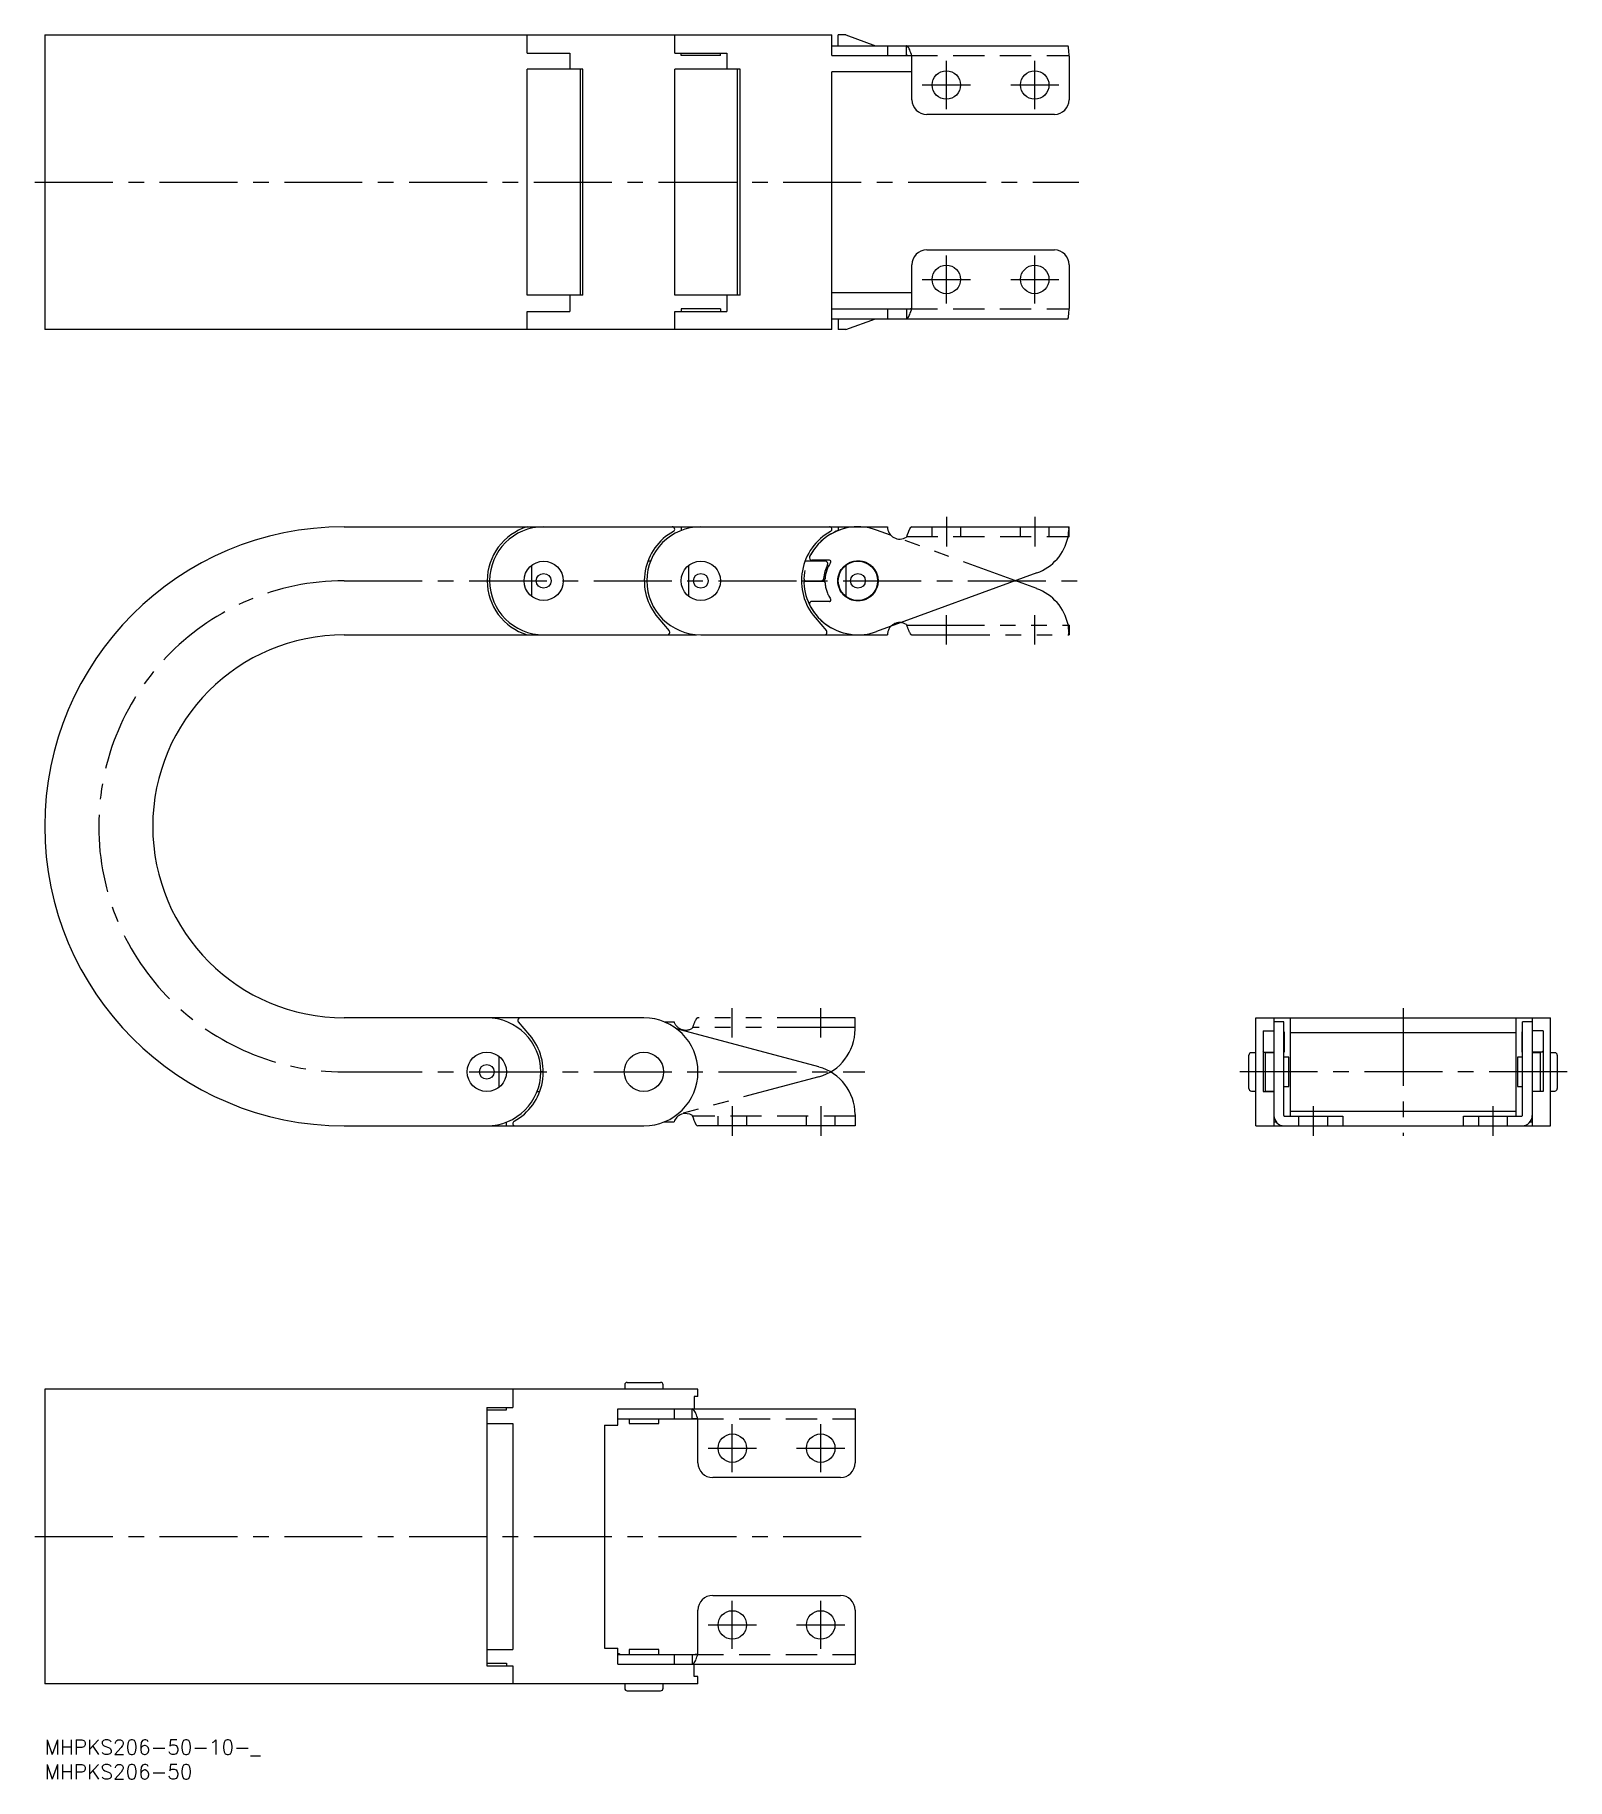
# Model space of a CAD drawing. Extents: x -2 to 310, y -8 to 347.
import ezdxf

# ---------------------------------------------------------------- set-up
doc = ezdxf.new("R2010")
doc.units = 0
doc.header["$LTSCALE"] = 0.5
for name, pattern in [('CENTER', [50.8, 31.75, -6.35, 6.35, -6.35]), ('DASHED', [19.05, 12.7, -6.35]), ('PHANTOM', [63.5, 31.75, -6.35, 6.35, -6.35, 6.35, -6.35])]:
    doc.linetypes.add(name, pattern=pattern)
for name, color, linetype in [('MSM_CENTER', 1, 'CENTER'), ('MSM_CONTINUOUS', 7, 'CONTINUOUS'), ('MSM_DASHED', 4, 'DASHED'), ('MSM_IMAGINARY', 6, 'PHANTOM'), ('MSM_PART_NUMBER', 7, 'CONTINUOUS')]:
    doc.layers.add(name, color=color, linetype=linetype)
doc.styles.get("Standard").update_dxf_attribs({"font": 'txt.shx', "height": 3, "bigfont": 'bigfont.shx'})

# ---------------------------------------------------------------- blocks, each defined once
blk = doc.blocks.new('*U2')
at = {"layer": 'MSM_PART_NUMBER'}
blk.add_text('MHPKS206-50', height=3, dxfattribs=at).set_placement((0, -8))

msp = doc.modelspace()

# ---------------------------------------------------------------- linework, layer by layer
at = {"layer": 'MSM_CENTER'}
for p, q in [((183.6, 332.1), (183.6, 341.9)), ((201.6, 332.1), (201.6, 341.9)), ((178.7, 337), (188.5, 337)), ((196.7, 337), (206.5, 337)), ((-2, 317.2), (210.6, 317.2)), ((183.6, 292.5), (183.6, 302.3)), ((201.6, 292.5), (201.6, 302.3)), ((178.7, 297.4), (188.5, 297.4)), ((196.7, 297.4), (206.5, 297.4)), ((183.6, 249.03), (183.6, 243.03)), ((201.6, 249.03), (201.6, 243.03)), ((61, 236.03), (210.6, 236.03)), ((276.61, 149.03), (276.61, 123.03)), ((61, 136.03), (167.02, 136.03)), ((310.01, 136.03), (243.21, 136.03)), ((140.02, 129.03), (140.02, 123.03)), ((158.02, 129.03), (158.02, 123.03)), ((258.31, 129.03), (258.31, 123.03)), ((294.91, 129.03), (294.91, 123.03)), ((140.02, 54.5), (140.02, 64.3)), ((158.02, 54.5), (158.02, 64.3)), ((135.12, 59.4), (144.92, 59.4)), ((153.12, 59.4), (162.92, 59.4)), ((-2, 41.4), (167.02, 41.4)), ((140.02, 18.5), (140.02, 28.3)), ((158.02, 18.5), (158.02, 28.3)), ((135.12, 23.4), (144.92, 23.4)), ((153.12, 23.4), (162.92, 23.4))]:
    msp.add_line(p, q, dxfattribs=at)
msp.add_arc((61, 186.03), 50, 90, 270, dxfattribs=at)
at = {"layer": 'MSM_CONTINUOUS'}
for p, q in [((0, 347.2), (0, 287.2)), ((0, 347.2), (160.29, 347.2)), ((98.25, 343.5), (98.25, 347.2)), ((128.29, 343.5), (128.29, 347.2)), ((160.29, 343), (160.29, 347.2)), ((160.29, 345), (208.38, 345)), ((163.1, 347.2), (161.6, 347.2)), ((161.6, 345), (161.6, 347.2)), ((163.1, 347.2), (169.14, 345)), ((171.6, 345), (171.6, 343)), ((175.46, 343), (175.46, 345)), ((98.25, 343.5), (106.91, 343.5)), ((106.91, 343.5), (106.91, 340.2)), ((128.29, 343.5), (138.91, 343.5)), ((129.6, 343), (129.6, 343.5)), ((137.6, 343), (129.6, 343)), ((137.6, 343), (137.6, 343.5)), ((138.91, 343.5), (138.91, 340.2)), ((160.29, 343), (175.46, 343)), ((176.6, 334), (176.6, 342.9)), ((208.6, 342.9), (208.6, 334)), ((98.25, 294.2), (98.25, 340.2)), ((109.6, 340.2), (98.25, 340.2)), ((109.1, 294.2), (109.1, 340.2)), ((109.6, 294.2), (109.6, 340.2)), ((128.29, 294.2), (128.29, 340.2)), ((141.6, 340.2), (128.29, 340.2)), ((141.1, 294.2), (141.1, 340.2)), ((141.6, 294.2), (141.6, 340.2)), ((176.6, 339.7), (160.29, 339.7)), ((160.29, 287.2), (160.29, 339.7)), ((205.6, 331), (179.6, 331)), ((179.6, 303.4), (205.6, 303.4)), ((176.6, 291.5), (176.6, 300.4)), ((208.6, 300.4), (208.6, 291.5)), ((109.6, 294.2), (98.25, 294.2)), ((106.91, 294.2), (106.91, 290.9)), ((141.6, 294.2), (128.29, 294.2)), ((137.6, 291.4), (129.6, 291.4)), ((129.6, 291.4), (129.6, 290.9)), ((137.6, 291.4), (137.6, 290.9)), ((138.91, 294.2), (138.91, 290.9)), ((176.6, 294.7), (160.29, 294.7)), ((160.29, 291.4), (175.46, 291.4)), ((171.6, 291.4), (171.6, 289.4)), ((175.46, 291.4), (175.46, 289.4)), ((98.25, 290.9), (106.91, 290.9)), ((98.25, 287.2), (98.25, 290.9)), ((128.29, 290.9), (138.91, 290.9)), ((128.29, 287.2), (128.29, 290.9)), ((160.29, 289.4), (208.38, 289.4)), ((161.6, 289.4), (161.6, 287.2)), ((163.1, 287.2), (169.14, 289.4)), ((160.29, 287.2), (0, 287.2)), ((163.1, 287.2), (161.6, 287.2)), ((61, 247.03), (171.6, 247.03)), ((129.6, 247.03), (129.6, 246.27)), ((161.6, 247.03), (161.6, 246.27)), ((176.6, 247.03), (208.6, 247.03)), ((208.6, 245.03), (208.6, 247.03)), ((99.1, 239.15), (99.1, 232.9)), ((123.35, 240.03), (122.82, 240.03)), ((131.1, 239.15), (131.1, 232.9)), ((158.97, 240.03), (154.82, 240.03)), ((159.79, 240.23), (156.21, 240.23)), ((163.1, 239.15), (163.1, 232.9)), ((164.7, 240.03), (166.5, 240.03)), ((122.1, 236.03), (122.6, 236.03)), ((154.1, 236.03), (158.12, 236.03)), ((158.42, 236.13), (158.61, 236.13)), ((202.03, 237.63), (169.38, 225.7)), ((124.86, 228.56), (127.17, 225.85)), ((156.86, 228.56), (159.17, 225.85)), ((61, 225.03), (132.73, 225.03)), ((132.74, 225.06), (132.73, 225.03)), ((133.6, 225.03), (165.6, 225.03)), ((164.74, 225.06), (164.73, 225.03)), ((122.02, 147.03), (61, 147.03)), ((90.88, 146.99), (90.88, 147.03)), ((98.76, 143.5), (96.45, 146.2)), ((246.61, 125.03), (246.61, 147.03)), ((246.61, 147.03), (306.61, 147.03)), ((250.31, 147.03), (250.31, 125.03)), ((252.31, 146.23), (250.31, 146.23)), ((252.31, 127.13), (252.31, 146.23)), ((253.61, 147.03), (253.61, 127.03)), ((299.61, 127.03), (299.61, 147.03)), ((300.91, 127.13), (300.91, 146.23)), ((302.91, 146.23), (300.91, 146.23)), ((302.91, 147.03), (302.91, 125.03)), ((306.61, 125.03), (306.61, 147.03)), ((157.61, 137.02), (128.64, 144.81)), ((248.11, 144.39), (248.11, 132.03)), ((248.11, 144.39), (250.31, 144.39)), ((252.41, 144.18), (252.31, 144.18)), ((252.41, 144.18), (252.41, 140.03)), ((253.61, 144.03), (299.61, 144.03)), ((300.81, 144.18), (300.81, 140.03)), ((300.81, 144.18), (300.91, 144.18)), ((305.11, 144.39), (302.91, 144.39)), ((305.11, 144.39), (305.11, 132.03)), ((92.52, 132.9), (92.52, 139.15)), ((245.21, 132.63), (245.21, 139.43)), ((246.61, 139.93), (245.71, 139.93)), ((248.24, 140.03), (248.11, 140.21)), ((248.24, 140.03), (250.31, 140.03)), ((248.61, 132.03), (248.61, 140.03)), ((250.31, 139.93), (248.61, 139.93)), ((252.41, 140.98), (252.31, 140.98)), ((252.41, 140.03), (252.31, 140.03)), ((253.31, 139.03), (252.31, 139.03)), ((253.31, 133.03), (253.31, 139.03)), ((299.91, 139.03), (299.91, 133.03)), ((300.91, 139.03), (299.91, 139.03)), ((300.81, 140.98), (300.91, 140.98)), ((300.81, 140.03), (300.91, 140.03)), ((304.97, 140.03), (302.91, 140.03)), ((304.61, 139.93), (302.91, 139.93)), ((304.61, 132.03), (304.61, 140.03)), ((304.97, 140.03), (305.11, 140.21)), ((307.51, 139.93), (306.61, 139.93)), ((308.01, 139.43), (308.01, 132.63)), ((101.52, 136.03), (101.02, 136.03)), ((100.26, 132.03), (100.8, 132.03)), ((245.71, 132.13), (246.61, 132.13)), ((248.11, 132.03), (250.31, 132.03)), ((248.61, 132.13), (250.31, 132.13)), ((252.31, 133.03), (253.31, 133.03)), ((299.91, 133.03), (300.91, 133.03)), ((302.91, 132.13), (304.61, 132.13)), ((305.11, 132.03), (302.91, 132.03)), ((306.61, 132.13), (307.51, 132.13)), ((253.61, 128.03), (299.61, 128.03)), ((61, 125.03), (122.02, 125.03)), ((94.02, 125.03), (94.02, 125.78)), ((126.13, 125.83), (128.15, 125.83)), ((165.02, 125.03), (133.02, 125.03)), ((165.02, 127.36), (165.02, 125.03)), ((246.61, 125.03), (306.61, 125.03)), ((250.31, 125.83), (250.76, 125.83)), ((252.41, 127.03), (264.31, 127.03)), ((264.31, 127.03), (264.31, 125.03)), ((288.91, 127.03), (300.81, 127.03)), ((288.91, 125.03), (288.91, 127.03)), ((302.45, 125.83), (302.91, 125.83)), ((0, 71.4), (0, 11.4)), ((133.02, 71.4), (0, 71.4)), ((95.33, 71.4), (95.33, 67.7)), ((118.12, 72.3), (118.12, 71.4)), ((118.62, 72.8), (125.42, 72.8)), ((125.92, 71.4), (125.92, 72.3)), ((133.02, 69.9), (133.02, 71.4)), ((90.02, 67.7), (95.33, 67.7)), ((90.02, 67.7), (90.02, 67.2)), ((94.02, 67.2), (94.02, 67.7)), ((132.26, 69.9), (132.26, 67.4)), ((133.02, 69.9), (132.26, 69.9)), ((90.01, 67.2), (94.02, 67.2)), ((90.01, 67.2), (90.01, 64.4)), ((90.01, 64.4), (95.33, 64.4)), ((90.02, 64.4), (90.02, 18.4)), ((95.33, 64.4), (95.33, 18.4)), ((114.02, 64.1), (114.02, 18.7)), ((114.02, 64.1), (116.71, 64.1)), ((116.71, 67.4), (165.02, 67.4)), ((116.71, 64.1), (116.71, 67.4)), ((116.71, 65.4), (131.87, 65.4)), ((117.07, 65.3), (116.71, 65.3)), ((117.07, 65.3), (117.07, 65.4)), ((119.02, 65.4), (119.02, 64.4)), ((119.02, 64.4), (125.02, 64.4)), ((125.02, 64.4), (125.02, 65.4)), ((128.15, 67.4), (128.15, 65.4)), ((131.87, 65.4), (131.87, 67.4)), ((133.02, 56.4), (133.02, 65.3)), ((165.02, 67.4), (165.02, 56.4)), ((162.02, 53.4), (136.02, 53.4)), ((136.02, 29.4), (162.02, 29.4)), ((133.02, 17.5), (133.02, 26.4)), ((165.02, 26.4), (165.02, 15.4)), ((90.01, 18.4), (95.33, 18.4)), ((90.01, 18.4), (90.01, 15.6)), ((114.02, 18.7), (116.71, 18.7)), ((116.71, 15.4), (116.71, 18.7)), ((125.02, 18.4), (119.02, 18.4)), ((119.02, 18.4), (119.02, 17.4)), ((125.02, 17.4), (125.02, 18.4)), ((90.01, 15.6), (94.02, 15.6)), ((90.02, 15.6), (90.02, 15.1)), ((90.02, 15.1), (95.33, 15.1)), ((94.02, 15.6), (94.02, 15.1)), ((95.33, 15.1), (95.33, 11.4)), ((117.07, 17.5), (116.71, 17.5)), ((116.71, 17.4), (131.87, 17.4)), ((116.71, 15.4), (165.02, 15.4)), ((117.07, 17.5), (117.07, 17.4)), ((128.15, 17.4), (128.15, 15.4)), ((131.87, 17.4), (131.87, 15.4)), ((132.26, 12.9), (132.26, 15.4)), ((133.02, 11.4), (0, 11.4)), ((118.12, 11.4), (118.12, 10.5)), ((125.92, 10.5), (125.92, 11.4)), ((133.02, 12.9), (132.26, 12.9)), ((133.02, 11.4), (133.02, 12.9)), ((118.62, 10), (125.42, 10))]:
    msp.add_line(p, q, dxfattribs=at)
for centre, radius in [((183.6, 337), 2.9), ((201.6, 337), 2.9), ((183.6, 297.4), 2.9), ((201.6, 297.4), 2.9), ((101.6, 236.03), 4), ((133.6, 236.03), 4), ((165.6, 236.03), 4.1), ((165.6, 236.03), 4), ((101.6, 236.03), 1.5), ((133.6, 236.03), 1.5), ((165.6, 236.03), 1.5), ((90.02, 136.03), 4), ((122.02, 136.03), 4), ((90.02, 136.03), 1.5), ((140.02, 59.4), 2.9), ((158.02, 59.4), 2.9), ((140.02, 23.4), 2.9), ((158.02, 23.4), 2.9)]:
    msp.add_circle(centre, radius, dxfattribs=at)
for centre, radius, start, end in [((175.44, 344.66), 0.345, 44.9592, 86.8499), ((174.08, 343.42), 2.18, 19.6444, 42.7615), ((208.24, 344.86), 0.196, 9.504, 45.6001), ((193.74, 342.79), 14.84, 6.4046, 8.1627), ((175.33, 335.01), 7.99, 80.8847, 89.1199), ((159.83, 337.38), 17.66, 18.2311, 22.5663), ((174.83, 341.28), 33.81, 2.7578, 5.3752), ((179.6, 334), 3, 180, 270), ((205.6, 334), 3, 270, 0), ((179.6, 300.4), 3, 90, 180), ((205.6, 300.4), 3, 0, 90), ((175.33, 299.4), 7.99, 270.8801, 279.1153), ((159.83, 297.03), 17.66, 337.4337, 341.7689), ((174.83, 293.13), 33.81, 354.6248, 357.2422), ((175.44, 289.75), 0.345, 273.1501, 315.0408), ((174.08, 290.99), 2.18, 317.2385, 340.3556), ((208.24, 289.54), 0.196, 314.3999, 350.496), ((193.74, 291.62), 14.84, 351.8373, 353.5954), ((61, 186.03), 61, 90, 270), ((101.6, 236.03), 11.5, 106.9574, 253.0426), ((101.6, 236.03), 11, 90, 270), ((133.6, 236.03), 11.5, 118.955, 220.5), ((133.6, 236.03), 11, 90, 270), ((127.79, 246.53), 0.5, 298.955, 90), ((165.6, 236.03), 11.5, 118.955, 220.5), ((165.6, 236.03), 11, 90, 153.409), ((159.79, 246.53), 0.5, 298.955, 90), ((174.1, 247.03), 2.5, 180, 302.8599), ((186.45, 241.47), 11.52, 152.8471, 162.5437), ((176.76, 246.38), 0.665, 104.2239, 148.5768), ((243.07, 243.06), 34.74, 174.0233, 176.9125), ((187.89, 249.72), 20.85, 351.5913, 352.3019), ((208.75, 246.9), 0.196, 138.3853, 170.4974), ((198.6, 247.02), 10, 290.0712, 347.9197), ((208.73, 244.49), 0.559, 110.9789, 129.04), ((208.61, 244.75), 0.279, 92.7293, 107.2287), ((156.21, 240.73), 0.5, 153.409, 270), ((165.6, 236.03), 7, 152.1819, 176.1774), ((165.6, 236.03), 6.7, 146.1416, 176.7242), ((158.97, 239.53), 0.5, 332.1819, 90), ((159.79, 239.93), 0.3, 326.1416, 90), ((155.11, 235.63), 0.5, 126.8699, 182.1832), ((165.6, 236.03), 11, 182.1832, 290.0712), ((158.12, 236.53), 0.5, 270, 356.1774), ((158.61, 236.43), 0.3, 270, 356.7242), ((61, 186.03), 39, 90, 270), ((126.79, 225.53), 0.5, 270, 40.5), ((158.79, 225.53), 0.5, 270, 40.5), ((90.02, 136.03), 11, 270, 90), ((96.83, 146.53), 0.5, 90, 220.5), ((122.02, 136.03), 11, 270, 90), ((90.02, 136.03), 11.5, 298.955, 40.5), ((245.71, 139.43), 0.5, 90, 180), ((307.51, 139.43), 0.5, 0, 90), ((155.02, 127.36), 10, 0, 74.9497), ((245.71, 132.63), 0.5, 180, 270), ((307.51, 132.63), 0.5, 270, 0), ((95.83, 125.53), 0.5, 118.955, 270), ((130.52, 125.03), 2.5, 57.1401, 161.3371), ((142.86, 130.58), 11.52, 197.4563, 207.1529), ((133.18, 125.67), 0.665, 211.4232, 255.7761), ((252.41, 127.13), 2.1, 180, 270), ((252.41, 127.13), 0.1, 180, 270), ((300.81, 127.13), 2.1, 270, 0), ((300.81, 127.13), 0.1, 270, 0), ((118.62, 72.3), 0.5, 90, 180), ((125.42, 72.3), 0.5, 0, 90), ((131.83, 66.99), 0.408, 42.8343, 83.8768), ((131.75, 57.41), 7.99, 80.8847, 89.1199), ((130.04, 65.55), 2.71, 19.9913, 39.4999), ((110.93, 57.84), 23.31, 18.658, 21.7327), ((136.02, 56.4), 3, 180, 270), ((162.02, 56.4), 3, 270, 0), ((136.02, 26.4), 3, 90, 180), ((162.02, 26.4), 3, 0, 90), ((131.75, 25.39), 7.99, 270.8801, 279.1153), ((131.83, 15.81), 0.408, 276.1232, 317.1657), ((130.04, 17.25), 2.71, 320.5001, 340.0087), ((110.93, 24.96), 23.31, 338.2673, 341.342), ((118.62, 10.5), 0.5, 180, 270), ((125.42, 10.5), 0.5, 270, 0)]:
    msp.add_arc(centre, radius, start, end, dxfattribs=at)
at = {"layer": 'MSM_DASHED'}
for p, q in [((175.46, 343), (208.6, 343)), ((175.46, 291.4), (208.6, 291.4)), ((180.7, 245.03), (180.7, 247.03)), ((186.5, 247.03), (186.5, 245.03)), ((198.7, 245.03), (198.7, 247.03)), ((204.5, 247.03), (204.5, 245.03)), ((175.49, 245.03), (208.6, 245.03)), ((165.02, 127.03), (131.9, 127.03)), ((137.12, 125.03), (137.12, 127.03)), ((142.92, 127.03), (142.92, 125.03)), ((155.12, 125.03), (155.12, 127.03)), ((160.92, 127.03), (160.92, 125.03)), ((255.41, 125.03), (255.41, 127.03)), ((261.21, 127.03), (261.21, 125.03)), ((292.01, 125.03), (292.01, 127.03)), ((297.81, 127.03), (297.81, 125.03)), ((131.87, 65.4), (165.02, 65.4)), ((131.87, 17.4), (165.02, 17.4))]:
    msp.add_line(p, q, dxfattribs=at)
at = {"layer": 'MSM_IMAGINARY'}
for p, q in [((202.03, 234.43), (169.38, 246.36)), ((155.11, 235.93), (158.61, 235.93)), ((159.79, 231.83), (156.21, 231.83)), ((183.6, 223.03), (183.6, 229.03)), ((201.6, 223.03), (201.6, 229.03)), ((165.6, 225.03), (171.6, 225.03)), ((175.49, 227.03), (208.6, 227.03)), ((176.6, 225.03), (208.6, 225.03)), ((208.6, 227.03), (208.6, 225.03)), ((126.13, 146.23), (128.15, 146.23)), ((165.02, 147.03), (133.02, 147.03)), ((140.02, 143.03), (140.02, 149.03)), ((158.02, 143.03), (158.02, 149.03)), ((165.02, 144.69), (165.02, 147.03)), ((165.02, 145.03), (131.9, 145.03)), ((157.61, 135.04), (128.64, 127.25))]:
    msp.add_line(p, q, dxfattribs=at)
msp.add_circle((165.6, 236.03), 4.1, dxfattribs=at)
for centre, radius, start, end in [((165.6, 236.03), 11, 69.9288, 177.8168), ((155.11, 236.43), 0.5, 177.8168, 270), ((158.61, 235.63), 0.3, 3.2758, 90), ((165.6, 236.03), 6.7, 183.2758, 213.8584), ((156.21, 231.33), 0.5, 90, 206.591), ((165.6, 236.03), 11, 206.591, 270), ((159.79, 232.13), 0.3, 270, 33.8584), ((198.6, 225.03), 10, 12.0803, 69.9288), ((174.1, 225.03), 2.5, 57.1401, 180), ((186.45, 230.58), 11.52, 197.4563, 207.1529), ((176.76, 225.67), 0.665, 211.4232, 255.7761), ((243.07, 229), 34.74, 183.0875, 185.9767), ((208.73, 227.56), 0.559, 230.96, 249.0211), ((187.89, 222.33), 20.85, 7.6981, 8.4087), ((208.61, 227.31), 0.279, 252.7713, 267.2707), ((208.75, 225.16), 0.196, 189.5026, 221.6147), ((130.52, 147.03), 2.5, 198.6629, 302.8599), ((142.86, 141.47), 11.52, 152.8471, 162.5437), ((133.18, 146.38), 0.665, 104.2239, 148.5768), ((155.02, 144.69), 10, 285.0503, 0)]:
    msp.add_arc(centre, radius, start, end, dxfattribs=at)

# ---------------------------------------------------------------- block references
at = {"layer": 'MSM_CONTINUOUS'}
msp.add_blockref('*U2', (0, 0), dxfattribs=at)

# ---------------------------------------------------------------- texts
at = {"layer": 'MSM_PART_NUMBER'}
msp.add_text('MHPKS206-50-10-_', height=3, dxfattribs=at).set_placement((0, -3))

doc.saveas('drawing.dxf')
